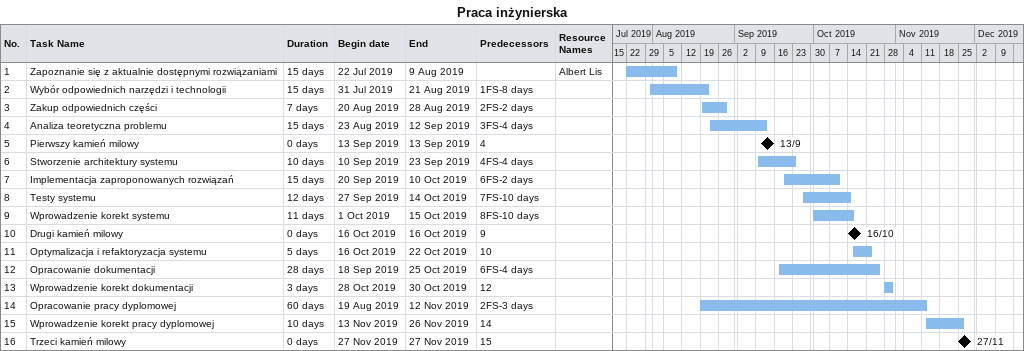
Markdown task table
Praca inżynierska

| ID | Task | Duration | Start | Finish | Predecessors | Resources |
|---|---|---|---|---|---|---|
| 1 | Zapoznanie się z aktualnie dostępnymi rozwiązaniami | 15d | 2019-07-22 | 2019-08-09 |  | Albert Lis |
| 2 | Wybór odpowiednich narzędzi i technologii | 15d | 2019-07-31 | 2019-08-21 | 1FS-8d |  |
| 3 | Zakup odpowiednich części | 7d | 2019-08-20 | 2019-08-28 | 2FS-2d |  |
| 4 | Analiza teoretyczna problemu | 15d | 2019-08-23 | 2019-09-12 | 3FS-4d |  |
| 5 | Pierwszy kamień milowy | 0d | 2019-09-13 | 2019-09-13 | 4 |  |
| 6 | Stworzenie architektury systemu | 10d | 2019-09-10 | 2019-09-23 | 4FS-4d |  |
| 7 | Implementacja zaproponowanych rozwiązań | 15d | 2019-09-20 | 2019-10-10 | 6FS-2d |  |
| 8 | Testy systemu | 12d | 2019-09-27 | 2019-10-14 | 7FS-10d |  |
| 9 | Wprowadzenie korekt systemu | 11d | 2019-10-01 | 2019-10-15 | 8FS-10d |  |
| 10 | Drugi kamień milowy | 0d | 2019-10-16 | 2019-10-16 | 9 |  |
| 11 | Optymalizacja i refaktoryzacja systemu | 5d | 2019-10-16 | 2019-10-22 | 10 |  |
| 12 | Opracowanie dokumentacji | 28d | 2019-09-18 | 2019-10-25 | 6FS-4d |  |
| 13 | Wprowadzenie korekt dokumentacji | 3d | 2019-10-28 | 2019-10-30 | 12 |  |
| 14 | Opracowanie pracy dyplomowej | 60d | 2019-08-19 | 2019-11-12 | 2FS-3d |  |
| 15 | Wprowadzenie korekt pracy dyplomowej | 10d | 2019-11-13 | 2019-11-26 | 14 |  |
| 16 | Trzeci kamień milowy | 0d | 2019-11-27 | 2019-11-27 | 15 |  |
